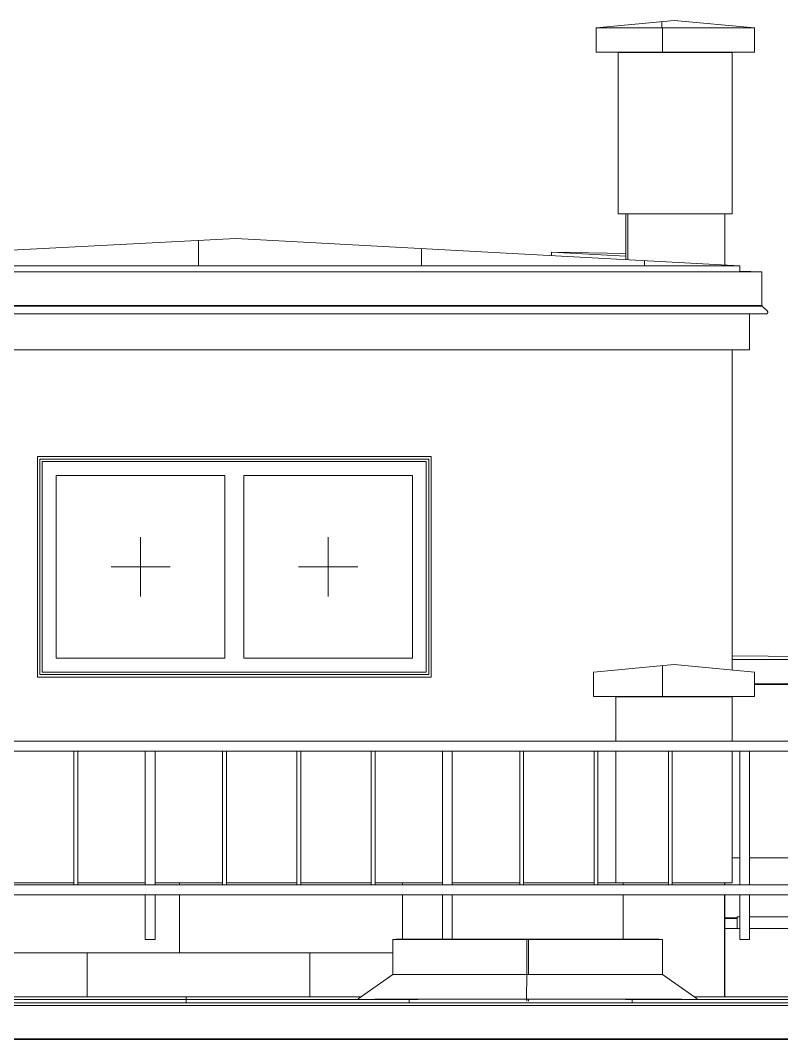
# Model space of a CAD drawing. Header units: millimetres. Extents: x -515342 to 330399, y -224905 to 507333.
# Drawn here: x 309905 to 312978, y 15534 to 19648 of the extents above; entities that cross this region are included whole.
import ezdxf

# ---------------------------------------------------------------- set-up
doc = ezdxf.new("R2010")
doc.units = ezdxf.units.MM
doc.linetypes.add('ASVP_Штриховая_ш2 п1', pattern=[3, 2, -1])
for name, color, linetype, lineweight in [('Витраж', 7, 'Continuous', 0), ('Крыша', 7, 'Continuous', 0), ('Крыша штриховка', 7, 'Continuous', 0), ('Обобщенные модели', 7, 'Continuous', 0), ('Ограждение', 7, 'Continuous', 0), ('Окна', 7, 'Continuous', 0), ('Окна открывание', 7, 'Continuous', 0), ('Стены', 7, 'Continuous', 0), ('Стены внутренние', 7, 'Continuous', 0), ('Стены наружные', 7, 'Continuous', 0), ('Стены штриховка поверхности', 7, 'Continuous', 0)]:
    doc.layers.add(name, color=color, linetype=linetype, lineweight=lineweight)
pattern_1 = [(0, (244993, 15168), (0, 10000), []), (90, (244993.4, 15167.7), (-900, 6e-14), [])]

# ---------------------------------------------------------------- blocks, each defined once
blk = doc.blocks.new('Окно_ПВХ_2Створки - АР_Окно_ОП_850_h_х1550_2ст-10249525-О_АР_Эскиз_Фасад 1-12 копия 1')
at = {"layer": 'Окна открывание'}
h = blk.add_hatch(dxfattribs=at)
h.set_pattern_fill('FP_1', color=256, style=0, pattern_type=2)
h.set_pattern_definition([(236.31, (995.8, 1244.6), (-1777.9963, -3556.002), [641.067, -5769.603]), (236.31, (1031.34, 1137.9), (-1777.9963, -3556.002), [384.64, -6026.03]), (236.31, (818, 1137.9), (-1777.9963, -3556.002), [384.64, -6026.03])])
h.paths.add_polyline_path([(87720, 15006), (88164, 15006), (88164, 15744), (87483, 15744), (87483, 15006), (87644.8, 15006)])
at = {"layer": 'Окна'}
for p, q in [((86670, 14950), (86670, 15800)), ((86670, 15800), (88220, 15800)), ((86670, 14950), (86670, 15800)), ((86670, 15800), (88220, 15800)), ((88220, 15800), (88220, 14950)), ((88220, 15800), (88220, 14950)), ((87407, 15744), (86726, 15744)), ((86726, 15744), (86726, 15006)), ((87407, 15006), (87407, 15744)), ((88164, 15744), (87483, 15744)), ((87483, 15006), (87483, 15744)), ((88164, 15006), (88164, 15744)), ((86726, 15006), (87407, 15006)), ((87483, 15006), (88164, 15006)), ((88220, 14950), (86670, 14950)), ((88220, 14950), (86670, 14950))]:
    blk.add_line(p, q, dxfattribs=at)
at = {"layer": 'Окна открывание', "linetype": 'ASVP_Штриховая_ш2 п1'}
for p, q in [((87066.5, 15255), (87066.5, 15495)), ((87823.5, 15255), (87823.5, 15495)), ((87186.5, 15375), (86946.5, 15375)), ((87943.5, 15375), (87703.5, 15375))]:
    blk.add_line(p, q, dxfattribs=at)
blk = doc.blocks.new('Ограждение - Ограждение-9801391-О_АР_Эскиз_Фасад 1-12 копия 1')
at = {"layer": 'Ограждение'}
for p, q in [((85275, 16565), (85365, 16567.7)), ((85275, 16430), (85275, 16565)), ((85275, 16565), (89575, 16565)), ((89575, 16565), (89485, 16567.7)), ((89575, 16430), (89575, 16565)), ((85253.2, 16406.2), (85273.8, 16426.7)), ((85273.8, 16426.7), (89576.2, 16426.7)), ((89575, 16430), (85275, 16430)), ((89596.8, 16406.2), (89576.2, 16426.7)), ((85257.3, 16396.4), (89592.7, 16396.4))]:
    blk.add_line(p, q, dxfattribs=at)
for points in [[(85273.8, 16426.7), (85274.1, 16427), (85274.5, 16427.7), (85274.9, 16428.8), (85275, 16429.6), (85275, 16430)], [(89576.2, 16426.7), (89575.9, 16427), (89575.5, 16427.7), (89575.1, 16428.8), (89575, 16429.6), (89575, 16430)]]:
    blk.add_open_spline(points, degree=3, dxfattribs=at)
for points in [[(85257.3, 16396.4), (85257.2, 16396.4), (85256.9, 16396.4), (85256.6, 16396.4), (85256.2, 16396.5), (85255.8, 16396.6), (85255.5, 16396.7), (85255.1, 16396.8), (85254.8, 16397), (85254.4, 16397.2), (85254.1, 16397.4), (85253.7, 16397.7), (85253.3, 16398), (85253, 16398.3), (85252.7, 16398.7), (85252.3, 16399.3), (85252, 16399.9), (85251.7, 16400.9), (85251.5, 16402.1), (85251.7, 16403.6), (85252.3, 16405), (85252.9, 16405.8), (85253.2, 16406.2)], [(89592.7, 16396.4), (89592.8, 16396.4), (89593.1, 16396.4), (89593.4, 16396.4), (89593.8, 16396.5), (89594.2, 16396.6), (89594.5, 16396.7), (89594.9, 16396.8), (89595.2, 16397), (89595.6, 16397.2), (89595.9, 16397.4), (89596.3, 16397.7), (89596.7, 16398), (89597, 16398.3), (89597.3, 16398.7), (89597.7, 16399.3), (89598, 16399.9), (89598.3, 16400.9), (89598.5, 16402.1), (89598.3, 16403.6), (89597.7, 16405), (89597.1, 16405.8), (89596.8, 16406.2)]]:
    blk.add_open_spline(points, degree=3, knots=[0.25, 0.25, 0.25, 0.25, 0.2708333, 0.2916667, 0.3125, 0.3333333, 0.3541667, 0.375, 0.3958333, 0.4166667, 0.4375, 0.4583333, 0.5, 0.5208333, 0.5416667, 0.5833333, 0.625, 0.6666667, 0.75, 0.8333333, 0.9166667, 1, 1, 1, 1], dxfattribs=at)
blk = doc.blocks.new('Ограждение - Ограждение-9809147-О_АР_Эскиз_Фасад 1-12 копия 1')
at = {"layer": 'Ограждение'}
for p, q in [((101485, 13605), (84775, 13605)), ((84773.8, 13466.7), (101486.2, 13466.7)), ((101485, 13470), (84775, 13470))]:
    blk.add_line(p, q, dxfattribs=at)
blk = doc.blocks.new('Прямоугольный импост - АР_Импост_40х40 _стойка ограждения на кровле_-10057260-О_АР_Эскиз_Фасад 1-12 копия 1')
at = {"layer": 'Витраж'}
for p, q in [((975, 14671), (675, 14671)), ((675, 14631), (975, 14631))]:
    blk.add_line(p, q, dxfattribs=at)
blk = doc.blocks.new('Прямоугольный импост - АР_Импост_16х16 _вертикальное заполнение ограждений_-V409-О_АР_Эскиз_Фасад 1-12 копия 1')
at = {"layer": 'Витраж'}
for p, q in [((86197, 14631), (86197, 14091)), ((86213, 14091), (86213, 14631))]:
    blk.add_line(p, q, dxfattribs=at)
blk = doc.blocks.new('Прямоугольный импост - АР_Импост_40х40 _поручень ограждения на кровле_-10059252-О_АР_Эскиз_Фасад 1-12 копия 1')
at = {"layer": 'Витраж'}
for p, q in [((87085, 14631), (87125, 14631)), ((87085, 14631), (87085, 14091)), ((87125, 14091), (87125, 14631)), ((87125, 14091), (87085, 14091))]:
    blk.add_line(p, q, dxfattribs=at)
blk = doc.blocks.new('Прямоугольный импост - АР_Импост_40х40 _поручень ограждения на кровле_-10058582-О_АР_Эскиз_Фасад 1-12 копия 1')
at = {"layer": 'Витраж'}
for p, q in [((101205, 14091), (100905, 14091)), ((100905, 14051), (101205, 14051))]:
    blk.add_line(p, q, dxfattribs=at)
blk = doc.blocks.new('Прямоугольный импост - АР_Импост_40х40 _поручень ограждения на кровле_-10059255-О_АР_Эскиз_Фасад 1-12 копия 1')
at = {"layer": 'Витраж'}
for p, q in [((87085, 14051), (87125, 14051)), ((87085, 14051), (87085, 13871)), ((87125, 13871), (87125, 14051)), ((87125, 13871), (87085, 13871))]:
    blk.add_line(p, q, dxfattribs=at)
blk = doc.blocks.new('Прямоугольный импост - АР_Импост_40х40 _поручень ограждения на кровле_-V410-О_АР_Эскиз_Фасад 1-12 копия 1')
at = {"layer": 'Витраж'}
for p, q in [((88285, 14051), (88325, 14051)), ((88285, 14051), (88285, 13872.2)), ((88325, 13872.2), (88325, 14051))]:
    blk.add_line(p, q, dxfattribs=at)
blk = doc.blocks.new('откос_окно_штукатурка - АР_Отделка_Откос-10187838-О_АР_Эскиз_Фасад 1-12 копия 1')
at = {"layer": 'Обобщенные модели'}
for p, q in [((13390, 15810), (13390, 15820)), ((13390, 15820), (14980, 15820)), ((13390, 14930), (13390, 15810)), ((13400, 15810), (13400, 14940)), ((13400, 15810), (14970, 15810)), ((14970, 14940), (14970, 15810)), ((14980, 15820), (14980, 15810)), ((14980, 15810), (14980, 14930)), ((13400, 14940), (14970, 14940)), ((14980, 14930), (13390, 14930))]:
    blk.add_line(p, q, dxfattribs=at)

msp = doc.modelspace()

# ---------------------------------------------------------------- hatches: boundary and pattern name
at = {"layer": 'Крыша штриховка'}
h = msp.add_hatch(dxfattribs=at)
h.set_pattern_fill('FP_100', color=256, style=0, pattern_type=2)
h.set_pattern_definition([(0, (244993.4, 19471.92), (0, 283.574), []), (90, (244993.4, 19471.9), (-900, 6e-14), [])])
h.paths.add_polyline_path([(312228.3997, 19617.9355), (312868.3997, 19617.9355), (312543.3997, 19647.9355), (312343.5771, 19628.9048)])
h = msp.add_hatch(dxfattribs=at)
h.set_pattern_fill('FP_98', color=256, style=0, pattern_type=2)
h.set_pattern_definition(pattern_1)
h.paths.add_polyline_path([(312478.3997, 19519.7355), (312868.3997, 19519.7355), (312868.3997, 19617.9355), (312228.3997, 19617.9355), (312228.3997, 19519.7355), (312358.3997, 19519.7355)])
h = msp.add_hatch(dxfattribs=at)
h.set_pattern_fill('FP_107', color=256, style=0, pattern_type=2)
h.set_pattern_definition([(0, (223323.4, 18270.3), (0, 875.072), []), (90, (223323.4, 18270.3), (-900, 6e-14), [])])
h.paths.add_polyline_path([(308688.3997, 18657.9355), (312808.3997, 18657.9355), (310774.8147, 18767.9355), (308955.1823, 18672.0008)])
h = msp.add_hatch(dxfattribs=at)
h.set_pattern_fill('FP_86', color=256, style=0, pattern_type=2)
h.set_pattern_definition([(0, (309763.4, 16101.3), (0, 1070.73), []), (90, (309763.4, 16101.3), (-900, 6e-14), [])])
h.paths.add_polyline_path([(308710.389, 17067.9355), (308718.3997, 17067.9355), (308718.3997, 17088.3047), (306388.3997, 17067.9355), (308060.5098, 17067.9355)])
h.paths.add_polyline_path([(313658.3997, 17067.9355), (313875.2935, 17074.0185), (312778.3997, 17083.3753), (312778.3997, 17067.9355), (313428.5447, 17067.9355)])
h = msp.add_hatch(dxfattribs=at)
h.set_pattern_fill('FP_85', color=256, style=0, pattern_type=2)
h.set_pattern_definition([(0, (309763, 15168), (0, 10000), []), (90, (309763.4, 15167.7), (-900, 6e-14), [])])
h.paths.add_polyline_path([(306258.3997, 16969.7355), (308628.3997, 16969.7355), (308628.3997, 17017.9355), (308718.3997, 17026.2432), (308718.3997, 17067.9355), (306258.3997, 17067.9355)])
h.paths.add_polyline_path([(313658.3997, 16969.7355), (313658.3997, 17067.9355), (312778.3997, 17067.9355), (312778.3997, 17026.2432), (312868.3997, 17017.9355), (312868.3997, 16969.7355), (313428.5447, 16969.7355)])
h = msp.add_hatch(dxfattribs=at)
h.set_pattern_fill('FP_98', color=256, style=0, pattern_type=2)
h.set_pattern_definition(pattern_1)
h.paths.add_polyline_path([(312709.0247, 16919.7355), (312868.3997, 16919.7355), (312868.3997, 17017.9355), (312543.3997, 17047.9355), (312218.3997, 17017.9355), (312218.3997, 16919.7355), (312618.3997, 16919.7355)])
h = msp.add_hatch(dxfattribs=at)
h.set_pattern_fill('FP_54', color=256, style=0, pattern_type=2)
h.set_pattern_definition([(0, (324953.4, 15669.6), (0, 502.986), []), (90, (324953.4, 15669.6), (-900, 6e-14), [])])
h.paths.add_polyline_path([(315888.8986, 15707.3947), (316804.0812, 15707.3947), (316931.4777, 15797.7355), (316931.4777, 15938.9355), (317608.3997, 15939.9355), (317608.3997, 15982.8911), (316448.3997, 15983.3947), (316448.3997, 15938.7355), (316408.3997, 15938.7355), (316408.3997, 15983.3947), (315248.3997, 15982.8911), (315248.3997, 15939.9355), (315310.28, 15938.9355), (315310.28, 15797.7355), (315434.7413, 15707.3947), (315665.226, 15707.3947)])
h.paths.add_polyline_path([(312748.3997, 15707.3947), (314124.9996, 15707.3947), (314249.4609, 15797.7355), (314249.4609, 15938.9355), (315208.3997, 15939.9355), (315208.3997, 15982.8911), (314048.3997, 15982.8911), (314048.3997, 15938.7355), (314008.3997, 15938.7355), (314008.3997, 15982.8911), (312848.3997, 15983.3947), (312848.3997, 15938.7355), (312808.3997, 15938.7355), (312808.3997, 15983.3947), (312748.3997, 15983.3947), (312748.3997, 15708.0583)])
h.paths.add_polyline_path([(321033.261, 15707.3947), (321068.7285, 15707.3947), (321194.8912, 15797.7355), (321194.8912, 15938.9355), (321208.3997, 15939.9355), (321208.3997, 15983.3947), (320048.3997, 15982.8911), (320048.3997, 15939.9355), (320413.0924, 15938.9355), (320413.0924, 15797.7355), (320538.8304, 15707.3947), (320883.3997, 15707.3947)])
h.paths.add_polyline_path([(323405.2598, 15707.3947), (323525.7307, 15797.7355), (323525.7307, 15938.9355), (323608.3997, 15939.9355), (323608.3997, 15982.8911), (322448.3997, 15982.8911), (322448.3997, 15938.7355), (322408.3997, 15938.7355), (322408.3997, 15982.8911), (321248.3997, 15983.3947), (321248.3997, 15939.9355), (322270.2119, 15938.9355), (322270.2119, 15797.7355), (322396.3746, 15707.3947), (323392.3791, 15707.3947)])
h.paths.add_polyline_path([(319215.6537, 15707.3947), (319341.3917, 15797.7355), (319341.3917, 15938.9355), (320008.3997, 15939.9355), (320008.3997, 15982.8911), (318848.3997, 15982.8911), (318848.3997, 15938.7355), (318808.3997, 15938.7355), (318808.3997, 15982.8911), (317648.3997, 15982.8911), (317648.3997, 15939.9355), (318017.3139, 15938.9355), (318017.3139, 15797.7355), (318144.7104, 15707.3947), (319202.2098, 15707.3947)])
h.paths.add_polyline_path([(324628.3997, 15740.8466), (324628.3997, 15982.8911), (324548.3997, 15982.8911), (324548.3997, 15938.9355), (324552.5375, 15938.9355), (324552.5375, 15797.7355), (324611.9509, 15753.1815)])
h.paths.add_polyline_path([(323648.3997, 15939.9355), (324508.3997, 15939.9355), (324508.3997, 15982.8911), (323648.3997, 15982.8911), (323648.3997, 15965.2886)])
h = msp.add_hatch(dxfattribs=at)
h.set_pattern_fill('FP_62', color=256, style=0, pattern_type=2)
h.set_pattern_definition([(0, (320973.4, 15669.1), (0, 509.974), []), (90, (320973.4, 15669.1), (-900, 6e-14), [])])
h.paths.add_polyline_path([(310520.8637, 15707.3947), (311279.9256, 15707.3947), (311407.6848, 15797.7355), (311407.6848, 15884.8841), (309734.1589, 15884.8841), (309734.1589, 15799.8714), (309656.6129, 15797.7355), (309784.3721, 15707.3947), (310297.191, 15707.3947)])
h = msp.add_hatch(dxfattribs=at)
h.set_pattern_fill('FP_55', color=256, style=0, pattern_type=2)
h.set_pattern_definition([(0, (324973.4, 15696), (0, 164.134), []), (90, (324973.4, 15696), (-900, 6e-14), [])])
h.paths.add_polyline_path([(308148.3997, 15682.9355), (324758.3997, 15682.9355), (324758.3997, 15688.4347), (324628.3997, 15688.4347), (324628.3997, 15700.8627), (324540.7924, 15697.7355), (324429.9525, 15697.7355), (324220.4264, 15690.5409), (323525.7307, 15695.9927), (323525.7307, 15697.7355), (323392.3791, 15697.7355), (323405.2598, 15707.3947), (322396.3746, 15707.3947), (322404.7343, 15701.4086), (322247.1353, 15697.7355), (322123.6423, 15697.7355), (321818.4083, 15690.8205), (321185.0954, 15697.7355), (321055.4293, 15697.8716), (321068.7285, 15707.3947), (320538.8304, 15707.3947), (320548.0506, 15700.7701), (320423.3094, 15697.7355), (320301.5437, 15697.7355), (319973.7532, 15689.9905), (319204.4494, 15699.3446), (319215.6537, 15707.3947), (318144.7104, 15707.3947), (318155.5956, 15699.6757), (318056.5982, 15697.7355), (317901.9072, 15697.299), (317515.5044, 15689.9167), (316922.7461, 15697.7355), (316790.8039, 15697.9793), (316804.0812, 15707.3947), (315434.7413, 15707.3947), (315448.0487, 15697.7355), (315301.7948, 15697.328), (314656.9243, 15690.7262), (314390.6324, 15697.7355), (314272.7793, 15697.7355), (314117.5033, 15701.9535), (314124.9996, 15707.3947), (312624.3721, 15707.3947), (312636.5937, 15698.7527), (312533.8722, 15697.7355), (312403.6937, 15697.2566), (311949.1644, 15689.8765), (311415.5362, 15697.7355), (311267.8783, 15698.8758), (311279.9256, 15707.3947), (309784.3721, 15707.3947), (309796.5937, 15698.7527), (309704.5951, 15697.7355), (309593.19, 15697.7355), (309109.1644, 15689.8765), (308635.6361, 15697.7355), (308427.8783, 15698.8758), (308439.9256, 15707.3947), (308148.3997, 15707.3947), (308148.3997, 15701.9355)])
at = {"layer": 'Стены штриховка поверхности'}
h = msp.add_hatch(dxfattribs=at)
h.set_pattern_fill('FP_212', color=256, style=0, pattern_type=2)
h.set_pattern_definition([(0, (312353, 15168), (0, 10000), []), (90, (312353.4, 15167.7), (-900, 6e-14), [])])
h.paths.add_polyline_path([(312738.3997, 18661.7219), (312738.3997, 18867.7355), (312348.3997, 18867.7355), (312348.3997, 18682.8176), (312533.8722, 18672.7851)])
h = msp.add_hatch(dxfattribs=at)
h.set_pattern_fill('FP_198', color=256, style=0, pattern_type=2)
h.set_pattern_definition([(0, (314463, 15168), (0, 10000), []), (90, (314463.4, 15167.7), (-900, 6e-14), [])])
h.paths.add_polyline_path([(306508.3997, 15979.4332), (306703.3997, 15980.3003), (306703.3997, 16118.7355), (306388.3997, 16118.7355), (306388.3997, 15979.4332), (306494.8283, 15979.4332)])
h.paths.add_polyline_path([(307613.1735, 15979.4332), (307903.3997, 15979.9355), (307903.3997, 16118.7355), (306743.3997, 16118.7355), (306743.3997, 15979.4332), (307165.8373, 15979.4332)])
h.paths.add_polyline_path([(307943.3997, 15979.4332), (308748.3997, 15979.4374), (308748.3997, 16118.7355), (307943.3997, 16118.7355), (307943.3997, 15979.6059)])
h.paths.add_polyline_path([(313428.5447, 16029.9355), (313778.3997, 16029.9355), (313778.3997, 16118.7355), (312848.3997, 16118.7355), (312848.3997, 16032.0543), (313072.0189, 16029.9355)])
h.paths.add_polyline_path([(312808.3997, 16032.4334), (312808.3997, 16118.7355), (312748.3997, 16118.7355), (312748.3997, 16033.0019), (312798.3997, 16032.5281)])
h.paths.add_polyline_path([(313420.3997, 16158.7355), (313420.3997, 16267.7355), (313136.3997, 16267.7355), (313136.3997, 16158.7355)])
h.paths.add_polyline_path([(306415.3997, 16158.7355), (306415.3997, 16267.7355), (306388.3997, 16267.7355), (306388.3997, 16158.7355)])
h.paths.add_polyline_path([(306431.3997, 16158.7355), (306703.3997, 16158.7355), (306703.3997, 16267.7355), (306431.3997, 16267.7355), (306431.3997, 16166.7768)])
h.paths.add_polyline_path([(313778.3997, 16158.7355), (313778.3997, 16267.7355), (313736.3997, 16267.7355), (313736.3997, 16158.7355)])
h.paths.add_polyline_path([(313436.3997, 16158.7355), (313720.3997, 16158.7355), (313720.3997, 16267.7355), (313436.3997, 16267.7355), (313436.3997, 16166.7768)])
h.paths.add_polyline_path([(308748.3997, 16158.7355), (308748.3997, 16167.7355), (308718.3997, 16167.7355), (308718.3997, 16267.7355), (308531.3997, 16267.7355), (308531.3997, 16158.7355), (308731.5187, 16158.7355)])
h.paths.add_polyline_path([(306743.3997, 16158.7355), (307015.3997, 16158.7355), (307015.3997, 16267.7355), (306743.3997, 16267.7355), (306743.3997, 16224.551)])
h.paths.add_polyline_path([(307031.3997, 16158.7355), (307315.3997, 16158.7355), (307315.3997, 16267.7355), (307031.3997, 16267.7355), (307031.3997, 16189.5168)])
h.paths.add_polyline_path([(308515.3997, 16158.7355), (308515.3997, 16267.7355), (308231.3997, 16267.7355), (308231.3997, 16158.7355), (308507.846, 16158.7355)])
h.paths.add_polyline_path([(312748.3997, 16158.7355), (312808.3997, 16158.7355), (312808.3997, 16267.7355), (312778.3997, 16267.7355), (312778.3997, 16167.7355), (312748.3997, 16166.7768)])
h.paths.add_polyline_path([(312848.3997, 16158.7355), (313120.3997, 16158.7355), (313120.3997, 16267.7355), (312848.3997, 16267.7355), (312848.3997, 16166.7768)])
h.paths.add_polyline_path([(307331.3997, 16158.7355), (307615.3997, 16158.7355), (307615.3997, 16267.7355), (307331.3997, 16267.7355)])
h.paths.add_polyline_path([(308215.3997, 16158.7355), (308215.3997, 16267.7355), (307943.3997, 16267.7355), (307943.3997, 16158.7355), (308060.5098, 16158.7355)])
h.paths.add_polyline_path([(307631.3997, 16158.7355), (307903.3997, 16158.7355), (307903.3997, 16267.7355), (307631.3997, 16267.7355)])
h = msp.add_hatch(dxfattribs=at)
h.set_pattern_fill('FP_209', color=256, style=0, pattern_type=2)
h.set_pattern_definition([(0, (312343, 15168), (0, 10000), []), (90, (312343.4, 15167.7), (-900, 6e-14), [])])
h.paths.add_polyline_path([(310744.5272, 15884.8841), (311407.6848, 15884.8841), (311407.6848, 15938.9355), (311608.3997, 15939.9355), (311608.3997, 16118.7355), (310448.3997, 16118.7355), (310448.3997, 15938.7355), (310408.3997, 15938.7355), (310408.3997, 16118.7355), (309228.3997, 16118.7355), (309228.3997, 15939.9355), (309734.1589, 15938.9355), (309734.1589, 15884.8841), (310448.3997, 15884.8841)])
h.paths.add_polyline_path([(312338.3997, 15939.9355), (312338.3997, 16118.7355), (311648.3997, 16118.7355), (311648.3997, 15939.9355), (312310.2087, 15939.9355)])
h.paths.add_polyline_path([(311862.8633, 16158.7355), (311920.3997, 16158.7355), (311920.3997, 16167.7355), (311648.3997, 16166.7768), (311648.3997, 16158.7355)])
h.paths.add_polyline_path([(309259.5835, 16158.7355), (309520.3997, 16158.7355), (309520.3997, 16167.7355), (309228.3997, 16166.7768), (309228.3997, 16158.7355)])
h.paths.add_polyline_path([(311936.3997, 16158.7355), (312220.3997, 16158.7355), (312220.3997, 16167.7355), (311936.3997, 16166.7768)])
h.paths.add_polyline_path([(311036.3997, 16158.7355), (311320.3997, 16158.7355), (311320.3997, 16167.7355), (311036.3997, 16166.7768)])
h.paths.add_polyline_path([(309820.3997, 16158.7355), (309820.3997, 16167.7355), (309536.3997, 16166.7768), (309536.3997, 16158.7355), (309626.1912, 16158.7355)])
h.paths.add_polyline_path([(311020.3997, 16158.7355), (311020.3997, 16167.7355), (310736.3997, 16166.7768), (310736.3997, 16158.7355), (310744.5272, 16158.7355)])
h.paths.add_polyline_path([(309849.8547, 16158.7355), (310120.3997, 16158.7355), (310120.3997, 16167.7355), (309836.3997, 16166.7768), (309836.3997, 16158.7355)])
h.paths.add_polyline_path([(310136.3997, 16158.7355), (310408.3997, 16158.7355), (310408.3997, 16167.7355), (310136.3997, 16166.7768)])
h.paths.add_polyline_path([(311608.3997, 16158.7355), (311608.3997, 16167.7355), (311336.3997, 16166.7768), (311336.3997, 16158.7355), (311541.2964, 16158.7355)])
h.paths.add_polyline_path([(312236.3997, 16158.7355), (312338.3997, 16158.7355), (312338.3997, 16167.7355), (312236.3997, 16166.7768)])
h.paths.add_polyline_path([(310720.3997, 16158.7355), (310720.3997, 16167.7355), (310448.3997, 16166.7768), (310448.3997, 16158.7355)])
h = msp.add_hatch(dxfattribs=at)
h.set_pattern_fill('FP_208', color=256, style=0, pattern_type=2)
h.set_pattern_definition([(0, (312743, 15168), (0, 10000), []), (90, (312743.4, 15167.7), (-900, 6e-14), [])])
h.paths.add_polyline_path([(312738.471, 15707.3947), (312748.3997, 15708.0837), (312748.3997, 16118.7355), (312738.3997, 16118.7355), (312738.3997, 15707.3947)])
h.paths.add_polyline_path([(312738.3997, 16158.7355), (312748.3997, 16158.7355), (312748.3997, 16167.7355), (312738.3997, 16166.7768)])
h = msp.add_hatch(dxfattribs=at)
h.set_pattern_fill('FP_160', color=256, style=0, pattern_type=2)
h.set_pattern_definition([(0, (311946, 15168), (0, 10000), []), (90, (311945.65, 15167.74), (-632.9, 4e-14), [])])
h.paths.add_polyline_path([(311949.1644, 15689.8765), (311948.3892, 15697.7355), (311475.6361, 15697.7355), (311948.3892, 15689.8894)])
h.paths.add_polyline_path([(311949.1644, 15797.7355), (311949.1644, 15938.9355), (311414.717, 15938.9355), (311414.717, 15797.7355), (311948.3892, 15797.7355)])
h = msp.add_hatch(dxfattribs=at)
h.set_pattern_fill('FP_161', color=256, style=0, pattern_type=2)
h.set_pattern_definition([(0, (311953, 15168), (0, 10000), []), (90, (311952.7, 15167.74), (-639.9, 4e-14), [])])
h.paths.add_polyline_path([(311949.1644, 15689.8765), (311956.2741, 15689.992), (311956.2741, 15697.7355), (311949.1644, 15697.7355)])
h.paths.add_polyline_path([(311956.2741, 15797.7355), (311956.2741, 15938.9355), (311949.1644, 15938.9355), (311949.2419, 15797.7355), (311955.0558, 15797.7355)])

# ---------------------------------------------------------------- linework, layer by layer
at = {"layer": 'Крыша'}
for p, q in [((312543.3997, 19647.9355), (312228.3997, 19617.9355)), ((312868.3997, 19617.9355), (312543.3997, 19647.9355)), ((312228.3997, 19617.9355), (312228.3997, 19519.7355)), ((312868.3997, 19617.9355), (312228.3997, 19617.9355)), ((312868.3997, 19617.9355), (312868.3997, 19519.7355)), ((312868.3997, 19519.7355), (312228.3997, 19519.7355)), ((310774.8147, 18767.9355), (308688.3997, 18657.9355)), ((310774.8147, 18767.9355), (312808.3997, 18657.9355)), ((312049.233, 18712.0001), (312049.233, 18699.0001)), ((312348.3997, 18695.8176), (312049.233, 18712.0001)), ((312348.3997, 18707.6491), (312049.233, 18712.0001)), ((312808.3997, 18657.9355), (308688.3997, 18657.9355)), ((312808.3997, 18657.9355), (312808.3997, 18635.4355)), ((312778.3997, 17083.3753), (313875.2935, 17074.0185)), ((312543.3997, 17047.9355), (312218.3997, 17017.9355)), ((312868.3997, 17017.9355), (312543.3997, 17047.9355)), ((321668.3997, 17067.9355), (312778.3997, 17067.9355)), ((312218.3997, 17017.9355), (312218.3997, 16919.7355)), ((312868.3997, 17017.9355), (312868.3997, 16919.7355)), ((321668.3997, 16969.7355), (312868.3997, 16969.7355)), ((312868.3997, 16919.7355), (312218.3997, 16919.7355)), ((312798.3997, 16025.6269), (312748.3997, 16025.8889)), ((312748.3997, 16023.1769), (312798.3997, 16023.1769)), ((312798.3997, 16029.9355), (312798.3997, 15983.3947)), ((312808.3997, 16029.9355), (312798.3997, 16029.9355)), ((313778.3997, 16029.9355), (312848.3997, 16029.9355)), ((312748.3997, 15983.3947), (312808.3997, 15983.3947)), ((312848.3997, 15983.3947), (313778.3997, 15983.3947)), ((312482.471, 15939.9355), (311421.8268, 15939.9355)), ((324758.3997, 15682.9355), (223518.3997, 15682.9355)), ((309784.3721, 15707.3947), (311279.9256, 15707.3947)), ((312624.3721, 15707.3947), (314124.9996, 15707.3947))]:
    msp.add_line(p, q, dxfattribs=at)
at = {"layer": 'Стены'}
for p, q in [((311407.6848, 15797.7355), (311267.8783, 15698.8758)), ((311407.6848, 15797.7355), (312496.6129, 15797.7355)), ((311949.1644, 15797.7355), (311948.3892, 15697.7355)), ((312496.6129, 15797.7355), (312636.5937, 15698.7527)), ((312575.393, 15697.7355), (311334.9836, 15697.7355))]:
    msp.add_line(p, q, dxfattribs=at)
at = {"layer": 'Стены внутренние'}
for p, q in [((312318.3997, 18867.7355), (312318.3997, 19517.7355)), ((312778.3997, 19517.7355), (312318.3997, 19517.7355)), ((312778.3997, 18867.7355), (312778.3997, 19517.7355)), ((312318.3997, 18867.7355), (312778.3997, 18867.7355)), ((312848.3997, 18317.7355), (312848.3997, 18464.3362)), ((308648.3997, 18317.7355), (312848.3997, 18317.7355)), ((312778.3997, 18317.7355), (312778.3997, 17026.2432)), ((309973.3997, 17887.7355), (311563.3997, 17887.7355)), ((309973.3997, 16997.7355), (309973.3997, 17887.7355)), ((311563.3997, 17887.7355), (311563.3997, 16997.7355)), ((311563.3997, 16997.7355), (309973.3997, 16997.7355)), ((321578.3997, 16967.7355), (312868.3997, 16967.7355)), ((312778.3997, 16917.7355), (312308.3997, 16917.7355)), ((312308.3997, 16917.7355), (312308.3997, 16738.7355)), ((312778.3997, 16738.7355), (312778.3997, 16919.7355)), ((312308.3997, 16698.7355), (312308.3997, 16167.7355)), ((312778.3997, 16167.7355), (312778.3997, 16698.7355)), ((312778.3997, 16267.7355), (312808.3997, 16267.7355)), ((312848.3997, 16267.7355), (313120.3997, 16267.7355)), ((309836.3997, 16167.7355), (310120.3997, 16167.7355)), ((310136.3997, 16167.7355), (310408.3997, 16167.7355)), ((310448.3997, 16167.7355), (310720.3997, 16167.7355)), ((310736.3997, 16167.7355), (311020.3997, 16167.7355)), ((311036.3997, 16167.7355), (311320.3997, 16167.7355)), ((311336.3997, 16167.7355), (311608.3997, 16167.7355)), ((311648.3997, 16167.7355), (311920.3997, 16167.7355)), ((311936.3997, 16167.7355), (312220.3997, 16167.7355)), ((312236.3997, 16167.7355), (312520.3997, 16167.7355)), ((312536.3997, 16167.7355), (312778.3997, 16167.7355))]:
    msp.add_line(p, q, dxfattribs=at)
at = {"layer": 'Стены наружные'}
for p, q in [((312348.3997, 18867.7355), (312348.3997, 18682.8176)), ((312748.3997, 18867.7355), (312748.3997, 18661.181)), ((312338.3997, 16167.7355), (312338.3997, 16158.7355)), ((312748.3997, 16167.7355), (312748.3997, 16158.7355)), ((312338.3997, 16118.7355), (312338.3997, 15939.9355)), ((312748.3997, 16118.7355), (312748.3997, 15707.3947)), ((311407.6848, 15797.7355), (311407.6848, 15938.9355)), ((312496.6129, 15938.9355), (311407.6848, 15938.9355)), ((311949.1644, 15797.7355), (311949.1644, 15938.9355)), ((312496.6129, 15797.7355), (312496.6129, 15938.9355)), ((309734.1589, 15884.8841), (311407.6848, 15884.8841)), ((311949.1644, 15689.8765), (311949.1644, 15697.7355))]:
    msp.add_line(p, q, dxfattribs=at)

# ---------------------------------------------------------------- block references
at = {"layer": 'Витраж'}
for name, p in [('Прямоугольный импост - АР_Импост_40х40 _стойка ограждения на кровле_-10057260-О_АР_Эскиз_Фасад 1-12 копия 1', (309153.3997, 2067.7355)), ('Прямоугольный импост - АР_Импост_40х40 _стойка ограждения на кровле_-10057260-О_АР_Эскиз_Фасад 1-12 копия 1', (309453.3997, 2067.7355)), ('Прямоугольный импост - АР_Импост_40х40 _стойка ограждения на кровле_-10057260-О_АР_Эскиз_Фасад 1-12 копия 1', (309753.3997, 2067.7355)), ('Прямоугольный импост - АР_Импост_40х40 _стойка ограждения на кровле_-10057260-О_АР_Эскиз_Фасад 1-12 копия 1', (310053.3997, 2067.7355)), ('Прямоугольный импост - АР_Импост_40х40 _стойка ограждения на кровле_-10057260-О_АР_Эскиз_Фасад 1-12 копия 1', (310353.3997, 2067.7355)), ('Прямоугольный импост - АР_Импост_40х40 _стойка ограждения на кровле_-10057260-О_АР_Эскиз_Фасад 1-12 копия 1', (310653.3997, 2067.7355)), ('Прямоугольный импост - АР_Импост_40х40 _стойка ограждения на кровле_-10057260-О_АР_Эскиз_Фасад 1-12 копия 1', (310953.3997, 2067.7355)), ('Прямоугольный импост - АР_Импост_40х40 _стойка ограждения на кровле_-10057260-О_АР_Эскиз_Фасад 1-12 копия 1', (311253.3997, 2067.7355)), ('Прямоугольный импост - АР_Импост_40х40 _стойка ограждения на кровле_-10057260-О_АР_Эскиз_Фасад 1-12 копия 1', (311553.3997, 2067.7355)), ('Прямоугольный импост - АР_Импост_40х40 _стойка ограждения на кровле_-10057260-О_АР_Эскиз_Фасад 1-12 копия 1', (311853.3997, 2067.7355)), ('Прямоугольный импост - АР_Импост_40х40 _стойка ограждения на кровле_-10057260-О_АР_Эскиз_Фасад 1-12 копия 1', (312153.3997, 2067.7355)), ('Прямоугольный импост - АР_Импост_16х16 _вертикальное заполнение ограждений_-V409-О_АР_Эскиз_Фасад 1-12 копия 1', (223923.3997, 2067.7355)), ('Прямоугольный импост - АР_Импост_40х40 _поручень ограждения на кровле_-10059252-О_АР_Эскиз_Фасад 1-12 копия 1', (223323.3997, 2067.7355)), ('Прямоугольный импост - АР_Импост_16х16 _вертикальное заполнение ограждений_-V409-О_АР_Эскиз_Фасад 1-12 копия 1', (224523.3997, 2067.7355)), ('Прямоугольный импост - АР_Импост_16х16 _вертикальное заполнение ограждений_-V409-О_АР_Эскиз_Фасад 1-12 копия 1', (224823.3997, 2067.7355)), ('Прямоугольный импост - АР_Импост_16х16 _вертикальное заполнение ограждений_-V409-О_АР_Эскиз_Фасад 1-12 копия 1', (225123.3997, 2067.7355)), ('Прямоугольный импост - АР_Импост_40х40 _поручень ограждения на кровле_-10059252-О_АР_Эскиз_Фасад 1-12 копия 1', (224523.3997, 2067.7355)), ('Прямоугольный импост - АР_Импост_16х16 _вертикальное заполнение ограждений_-V409-О_АР_Эскиз_Фасад 1-12 копия 1', (225723.3997, 2067.7355)), ('Прямоугольный импост - АР_Импост_16х16 _вертикальное заполнение ограждений_-V409-О_АР_Эскиз_Фасад 1-12 копия 1', (226023.3997, 2067.7355)), ('Прямоугольный импост - АР_Импост_16х16 _вертикальное заполнение ограждений_-V409-О_АР_Эскиз_Фасад 1-12 копия 1', (226323.3997, 2067.7355)), ('Прямоугольный импост - АР_Импост_40х40 _поручень ограждения на кровле_-10059252-О_АР_Эскиз_Фасад 1-12 копия 1', (225723.3997, 2067.7355)), ('Прямоугольный импост - АР_Импост_40х40 _поручень ограждения на кровле_-10058582-О_АР_Эскиз_Фасад 1-12 копия 1', (208923.3997, 2067.7355)), ('Прямоугольный импост - АР_Импост_40х40 _поручень ограждения на кровле_-10058582-О_АР_Эскиз_Фасад 1-12 копия 1', (209223.3997, 2067.7355)), ('Прямоугольный импост - АР_Импост_40х40 _поручень ограждения на кровле_-10058582-О_АР_Эскиз_Фасад 1-12 копия 1', (209523.3997, 2067.7355)), ('Прямоугольный импост - АР_Импост_40х40 _поручень ограждения на кровле_-10058582-О_АР_Эскиз_Фасад 1-12 копия 1', (209823.3997, 2067.7355)), ('Прямоугольный импост - АР_Импост_40х40 _поручень ограждения на кровле_-10058582-О_АР_Эскиз_Фасад 1-12 копия 1', (210123.3997, 2067.7355)), ('Прямоугольный импост - АР_Импост_40х40 _поручень ограждения на кровле_-10058582-О_АР_Эскиз_Фасад 1-12 копия 1', (210423.3997, 2067.7355)), ('Прямоугольный импост - АР_Импост_40х40 _поручень ограждения на кровле_-10058582-О_АР_Эскиз_Фасад 1-12 копия 1', (210723.3997, 2067.7355)), ('Прямоугольный импост - АР_Импост_40х40 _поручень ограждения на кровле_-10058582-О_АР_Эскиз_Фасад 1-12 копия 1', (211023.3997, 2067.7355)), ('Прямоугольный импост - АР_Импост_40х40 _поручень ограждения на кровле_-10058582-О_АР_Эскиз_Фасад 1-12 копия 1', (211323.3997, 2067.7355)), ('Прямоугольный импост - АР_Импост_40х40 _поручень ограждения на кровле_-10058582-О_АР_Эскиз_Фасад 1-12 копия 1', (211623.3997, 2067.7355)), ('Прямоугольный импост - АР_Импост_40х40 _поручень ограждения на кровле_-10058582-О_АР_Эскиз_Фасад 1-12 копия 1', (211923.3997, 2067.7355)), ('Прямоугольный импост - АР_Импост_40х40 _поручень ограждения на кровле_-10059255-О_АР_Эскиз_Фасад 1-12 копия 1', (223323.3997, 2067.7355)), ('Прямоугольный импост - АР_Импост_40х40 _поручень ограждения на кровле_-V410-О_АР_Эскиз_Фасад 1-12 копия 1', (223323.3997, 2067.7355)), ('Прямоугольный импост - АР_Импост_40х40 _поручень ограждения на кровле_-10059255-О_АР_Эскиз_Фасад 1-12 копия 1', (225723.3997, 2067.7355))]:
    msp.add_blockref(name, p, dxfattribs=at)
at = {"layer": 'Обобщенные модели'}
msp.add_blockref('откос_окно_штукатурка - АР_Отделка_Откос-10187838-О_АР_Эскиз_Фасад 1-12 копия 1', (296583.3997, 2067.7355), dxfattribs=at)
at = {"layer": 'Ограждение'}
for name in ['Ограждение - Ограждение-9801391-О_АР_Эскиз_Фасад 1-12 копия 1', 'Ограждение - Ограждение-9809147-О_АР_Эскиз_Фасад 1-12 копия 1']:
    msp.add_blockref(name, (223323.3997, 2067.7355), dxfattribs=at)
at = {"layer": 'Окна'}
msp.add_blockref('Окно_ПВХ_2Створки - АР_Окно_ОП_850_h_х1550_2ст-10249525-О_АР_Эскиз_Фасад 1-12 копия 1', (223323.3997, 2067.7355), dxfattribs=at)

doc.saveas('drawing.dxf')
